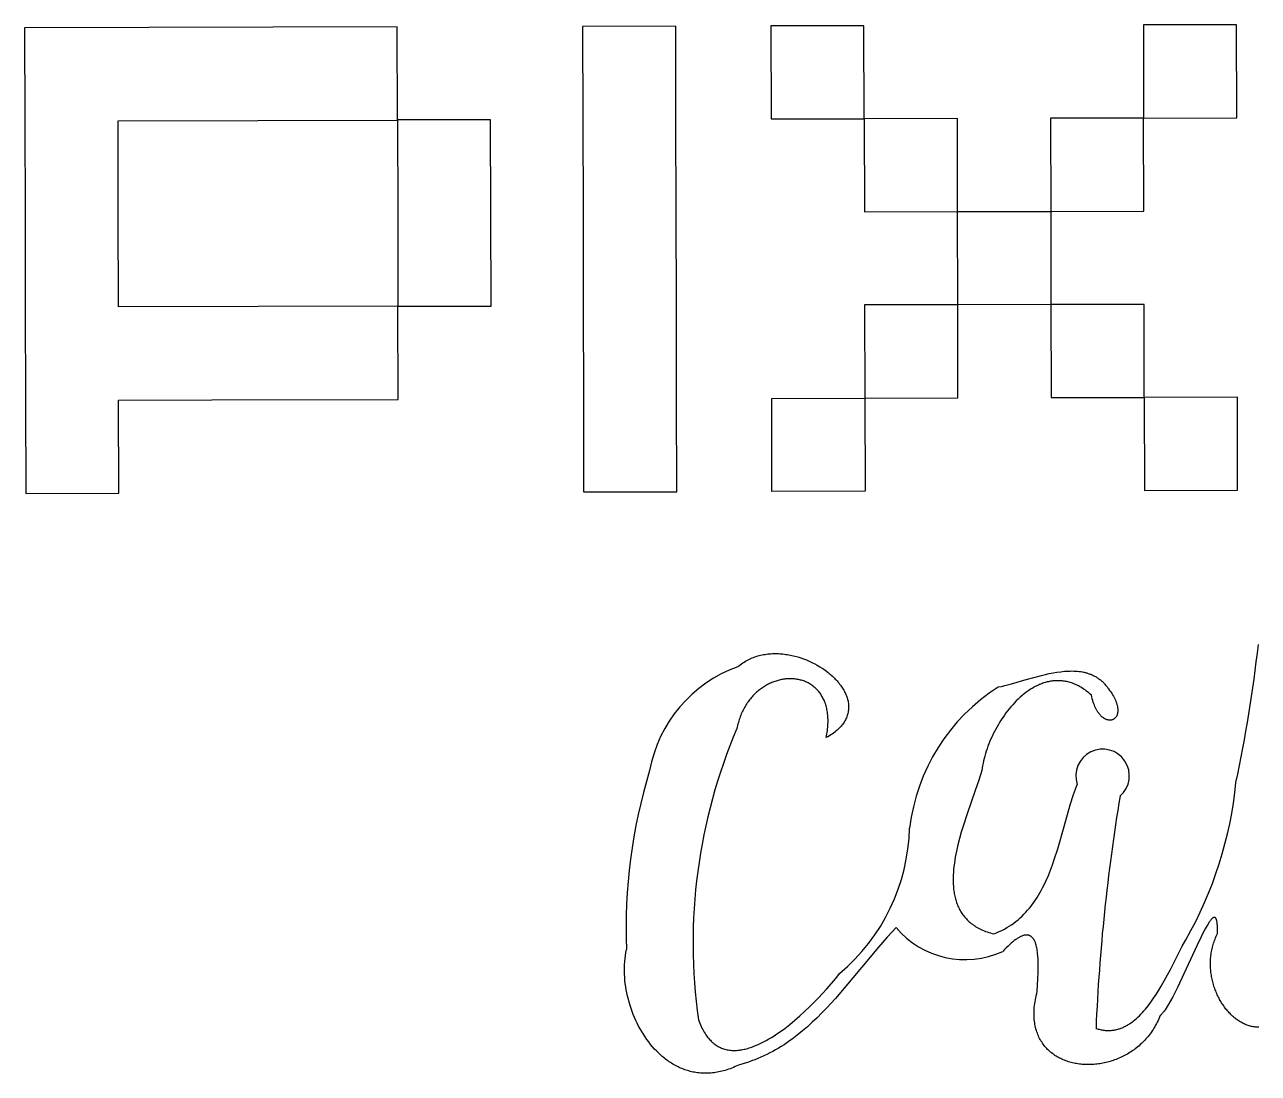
# Model space of a CAD drawing. Extents: x 5 to 103, y 266 to 1046.
# Drawn here: x 19.16 to 41.22, y 271.97 to 290.75 of the extents above; entities that cross this region are included whole.
import ezdxf

# ---------------------------------------------------------------- set-up
doc = ezdxf.new("R2010")
doc.units = 0
doc.header["$MEASUREMENT"] = 0
doc.layers.add('DEFAULT', color=7, linetype='CONTINUOUS')

msp = doc.modelspace()

# ---------------------------------------------------------------- linework, layer by layer
at = {"layer": 'DEFAULT', "color": 7}
for p, q in [((25.82, 290.705), (19.156, 290.689)), ((19.156, 290.689), (19.16, 289.021)), ((25.824, 289.038), (25.82, 290.705)), ((30.802, 290.719), (29.136, 290.715)), ((29.136, 290.715), (29.14, 289.047)), ((30.806, 289.052), (30.802, 290.719)), ((34.168, 290.727), (32.502, 290.723)), ((32.502, 290.723), (32.507, 289.057)), ((34.173, 289.061), (34.168, 290.727)), ((40.833, 290.745), (39.166, 290.741)), ((39.166, 290.741), (39.171, 289.074)), ((40.837, 289.078), (40.833, 290.745)), ((39.171, 289.074), (37.505, 289.07)), ((39.171, 289.074), (40.837, 289.078)), ((39.175, 287.406), (39.171, 289.074)), ((19.16, 289.021), (19.164, 287.355)), ((20.826, 289.026), (25.824, 289.038)), ((20.83, 287.359), (20.826, 289.026)), ((27.491, 289.043), (25.824, 289.039)), ((25.824, 289.039), (25.829, 287.372)), ((27.499, 285.708), (27.491, 289.043)), ((29.14, 289.047), (29.144, 287.382)), ((30.81, 287.385), (30.806, 289.052)), ((32.507, 289.057), (34.173, 289.061)), ((35.839, 289.065), (34.173, 289.061)), ((34.173, 289.061), (34.177, 287.394)), ((35.843, 287.398), (35.839, 289.065)), ((37.505, 289.07), (37.509, 287.402)), ((19.164, 287.355), (19.167, 285.688)), ((20.835, 285.692), (20.83, 287.359)), ((25.829, 287.372), (25.833, 285.706)), ((29.144, 287.382), (29.147, 285.714)), ((30.814, 285.718), (30.81, 287.385)), ((34.177, 287.394), (35.843, 287.398)), ((35.843, 287.398), (37.509, 287.402)), ((35.847, 285.732), (35.843, 287.398)), ((37.509, 287.402), (39.175, 287.406)), ((37.509, 287.402), (37.513, 285.736)), ((19.167, 285.688), (19.171, 284.02)), ((25.833, 285.704), (20.835, 285.692)), ((25.833, 285.706), (27.499, 285.708)), ((25.837, 284.037), (25.833, 285.704)), ((29.147, 285.714), (29.151, 284.046)), ((30.817, 284.051), (30.814, 285.718)), ((35.845, 285.732), (34.18, 285.728)), ((34.18, 285.728), (34.183, 284.06)), ((35.85, 284.064), (35.845, 285.732)), ((37.513, 285.736), (35.847, 285.732)), ((39.179, 285.739), (37.512, 285.735)), ((37.512, 285.735), (37.516, 284.069)), ((39.182, 284.073), (39.179, 285.739)), ((19.171, 284.02), (19.175, 282.355)), ((20.837, 284.025), (22.505, 284.029)), ((20.841, 282.358), (20.837, 284.025)), ((22.505, 284.029), (25.837, 284.037)), ((29.151, 284.046), (29.155, 282.381)), ((30.821, 282.383), (30.817, 284.051)), ((32.518, 284.056), (34.183, 284.06)), ((32.522, 282.39), (32.518, 284.056)), ((34.183, 284.06), (35.85, 284.064)), ((34.183, 284.06), (34.188, 282.393)), ((37.516, 284.069), (39.183, 284.073)), ((40.849, 284.077), (39.182, 284.073)), ((39.183, 284.073), (39.186, 282.405)), ((40.853, 282.41), (40.849, 284.077)), ((19.175, 282.355), (20.841, 282.358)), ((29.155, 282.381), (30.821, 282.383)), ((34.188, 282.393), (32.522, 282.39)), ((39.186, 282.405), (40.853, 282.41))]:
    msp.add_line(p, q, dxfattribs=at)
for points in [[(31.911, 279.253), (31.933, 279.271), (31.955, 279.288), (31.978, 279.304), (32, 279.32), (32.024, 279.335), (32.047, 279.349), (32.071, 279.363), (32.095, 279.376), (32.119, 279.388), (32.143, 279.399), (32.168, 279.409), (32.193, 279.419), (32.218, 279.428), (32.243, 279.437), (32.269, 279.445), (32.294, 279.452), (32.32, 279.458), (32.346, 279.464), (32.372, 279.469), (32.399, 279.474), (32.425, 279.478), (32.452, 279.481), (32.478, 279.483), (32.505, 279.485), (32.532, 279.487), (32.558, 279.488), (32.585, 279.488), (32.612, 279.488), (32.639, 279.487), (32.666, 279.485), (32.693, 279.483), (32.72, 279.481), (32.747, 279.478), (32.774, 279.474), (32.801, 279.47), (32.827, 279.466), (32.854, 279.46), (32.881, 279.455), (32.907, 279.449), (32.934, 279.442), (32.986, 279.428), (33.038, 279.411), (33.09, 279.393), (33.14, 279.374), (33.19, 279.353), (33.239, 279.33), (33.287, 279.305), (33.333, 279.28), (33.379, 279.253), (33.423, 279.225), (33.466, 279.195), (33.507, 279.165), (33.528, 279.149), (33.547, 279.133), (33.567, 279.117), (33.585, 279.1), (33.604, 279.084), (33.622, 279.067), (33.639, 279.049), (33.656, 279.032), (33.673, 279.015), (33.689, 278.997), (33.704, 278.979), (33.719, 278.961), (33.734, 278.943), (33.748, 278.924), (33.761, 278.906), (33.774, 278.887), (33.786, 278.868), (33.798, 278.849), (33.809, 278.83), (33.82, 278.811), (33.829, 278.791), (33.838, 278.772), (33.847, 278.753), (33.855, 278.733), (33.862, 278.713), (33.869, 278.694), (33.874, 278.674), (33.879, 278.654), (33.884, 278.634), (33.888, 278.615), (33.89, 278.595), (33.893, 278.575), (33.894, 278.555), (33.895, 278.535), (33.894, 278.515), (33.894, 278.495), (33.892, 278.476), (33.889, 278.456), (33.886, 278.436), (33.881, 278.417), (33.876, 278.397), (33.87, 278.377), (33.863, 278.358), (33.856, 278.339), (33.847, 278.319), (33.837, 278.3), (33.827, 278.281), (33.815, 278.262), (33.803, 278.244), (33.789, 278.225), (33.775, 278.206), (33.76, 278.188), (33.743, 278.17), (33.726, 278.152), (33.708, 278.134), (33.688, 278.116), (33.668, 278.099), (33.646, 278.082), (33.624, 278.065), (33.6, 278.048), (33.575, 278.031), (33.55, 278.015), (33.523, 277.999), (33.494, 277.983)], [(36.572, 278.89), (36.628, 278.901), (36.687, 278.915), (36.809, 278.947), (37.07, 279.021), (37.206, 279.06), (37.343, 279.096), (37.413, 279.113), (37.482, 279.128), (37.551, 279.142), (37.62, 279.153), (37.688, 279.163), (37.722, 279.167), (37.755, 279.17), (37.789, 279.173), (37.822, 279.174), (37.855, 279.175), (37.888, 279.176), (37.92, 279.175), (37.953, 279.174), (37.985, 279.171), (38.016, 279.168), (38.047, 279.164), (38.078, 279.159), (38.093, 279.156), (38.108, 279.153), (38.123, 279.149), (38.138, 279.145), (38.153, 279.141), (38.168, 279.137), (38.182, 279.132), (38.197, 279.127), (38.211, 279.122), (38.225, 279.117), (38.239, 279.111), (38.253, 279.105), (38.267, 279.098), (38.281, 279.092), (38.294, 279.085), (38.308, 279.077), (38.321, 279.07), (38.334, 279.061), (38.347, 279.053), (38.36, 279.044), (38.372, 279.035), (38.385, 279.026), (38.397, 279.016), (38.409, 279.006), (38.422, 278.996), (38.433, 278.985), (38.445, 278.974), (38.457, 278.962), (38.468, 278.95), (38.479, 278.938), (38.49, 278.925), (38.501, 278.912), (38.512, 278.899), (38.522, 278.885), (38.532, 278.87), (38.542, 278.856)], [(33.494, 277.983), (33.501, 278.015), (33.506, 278.047), (33.511, 278.078), (33.515, 278.109), (33.519, 278.139), (33.521, 278.168), (33.524, 278.198), (33.525, 278.226), (33.526, 278.254), (33.526, 278.282), (33.526, 278.309), (33.525, 278.335), (33.524, 278.361), (33.521, 278.387), (33.519, 278.412), (33.516, 278.437), (33.512, 278.461), (33.507, 278.484), (33.503, 278.507), (33.497, 278.53), (33.491, 278.552), (33.485, 278.573), (33.478, 278.595), (33.47, 278.615), (33.463, 278.635), (33.454, 278.655), (33.445, 278.674), (33.436, 278.692), (33.427, 278.71), (33.416, 278.728), (33.406, 278.745), (33.395, 278.762), (33.384, 278.778), (33.372, 278.793), (33.36, 278.809), (33.347, 278.823), (33.334, 278.837), (33.321, 278.851), (33.308, 278.864), (33.294, 278.877), (33.28, 278.889), (33.265, 278.901), (33.25, 278.912), (33.235, 278.923), (33.22, 278.933), (33.204, 278.943), (33.188, 278.952), (33.172, 278.961), (33.156, 278.969), (33.139, 278.977), (33.122, 278.984), (33.105, 278.991), (33.088, 278.998), (33.07, 279.003), (33.052, 279.009), (33.034, 279.014), (33.016, 279.018), (32.998, 279.022), (32.98, 279.026), (32.961, 279.029), (32.943, 279.031), (32.924, 279.033), (32.905, 279.035), (32.886, 279.036), (32.867, 279.037), (32.848, 279.037), (32.829, 279.037), (32.809, 279.036), (32.79, 279.035), (32.771, 279.033), (32.751, 279.031), (32.732, 279.028), (32.712, 279.025), (32.693, 279.021), (32.673, 279.017), (32.654, 279.013), (32.634, 279.008), (32.615, 279.002), (32.596, 278.996), (32.576, 278.99), (32.557, 278.983), (32.538, 278.976), (32.519, 278.968), (32.5, 278.96), (32.481, 278.951), (32.462, 278.942), (32.443, 278.932), (32.425, 278.922), (32.406, 278.912), (32.388, 278.901), (32.37, 278.889), (32.352, 278.877), (32.334, 278.865), (32.316, 278.852), (32.299, 278.838), (32.282, 278.825), (32.265, 278.81), (32.248, 278.796), (32.231, 278.781), (32.215, 278.765), (32.199, 278.749), (32.183, 278.732), (32.168, 278.716), (32.153, 278.698), (32.138, 278.68), (32.123, 278.662), (32.109, 278.643), (32.095, 278.624), (32.081, 278.604), (32.068, 278.584), (32.055, 278.564), (32.042, 278.543), (32.03, 278.521), (32.018, 278.499), (32.006, 278.477), (31.995, 278.454), (31.984, 278.431), (31.974, 278.407), (31.964, 278.383), (31.955, 278.358), (31.946, 278.333), (31.937, 278.308), (31.929, 278.282), (31.922, 278.256), (31.914, 278.229), (31.908, 278.202), (31.902, 278.174), (31.896, 278.146)], [(38.237, 278.745), (38.216, 278.764), (38.194, 278.782), (38.173, 278.799), (38.152, 278.815), (38.131, 278.83), (38.11, 278.845), (38.089, 278.859), (38.068, 278.873), (38.047, 278.886), (38.026, 278.898), (38.005, 278.909), (37.984, 278.92), (37.963, 278.929), (37.942, 278.939), (37.921, 278.947), (37.9, 278.955), (37.879, 278.963), (37.858, 278.969), (37.837, 278.975), (37.816, 278.981), (37.795, 278.986), (37.774, 278.99), (37.753, 278.993), (37.732, 278.996), (37.712, 278.999), (37.691, 279), (37.67, 279.002), (37.65, 279.002), (37.629, 279.002), (37.608, 279.002), (37.588, 279.001), (37.568, 278.999), (37.547, 278.997), (37.527, 278.995), (37.507, 278.991), (37.487, 278.988), (37.467, 278.984), (37.447, 278.979), (37.427, 278.974), (37.407, 278.968), (37.387, 278.962), (37.367, 278.955), (37.348, 278.948), (37.328, 278.941), (37.309, 278.933), (37.29, 278.924), (37.27, 278.915), (37.251, 278.906), (37.232, 278.896), (37.213, 278.886), (37.195, 278.876), (37.176, 278.865), (37.157, 278.854), (37.139, 278.842), (37.102, 278.817), (37.066, 278.791), (37.031, 278.764), (36.996, 278.735), (36.961, 278.705), (36.927, 278.673), (36.894, 278.641), (36.862, 278.607), (36.83, 278.573), (36.798, 278.537), (36.768, 278.5), (36.738, 278.463), (36.708, 278.424), (36.68, 278.385), (36.652, 278.345), (36.625, 278.304), (36.599, 278.263), (36.574, 278.221), (36.549, 278.179), (36.526, 278.136), (36.503, 278.093), (36.481, 278.05), (36.46, 278.006), (36.441, 277.962), (36.422, 277.918), (36.404, 277.874), (36.387, 277.829), (36.371, 277.785), (36.356, 277.741), (36.342, 277.697), (36.33, 277.653), (36.318, 277.609), (36.308, 277.566), (36.299, 277.523), (36.291, 277.48), (36.284, 277.438), (36.278, 277.396)], [(38.542, 278.856), (38.563, 278.829), (38.582, 278.802), (38.6, 278.776), (38.616, 278.75), (38.631, 278.725), (38.644, 278.701), (38.65, 278.689), (38.656, 278.677), (38.662, 278.665), (38.667, 278.653), (38.672, 278.642), (38.676, 278.63), (38.68, 278.619), (38.684, 278.608), (38.688, 278.597), (38.691, 278.587), (38.694, 278.576), (38.697, 278.566), (38.699, 278.556), (38.702, 278.545), (38.704, 278.536), (38.705, 278.526), (38.706, 278.516), (38.708, 278.507), (38.708, 278.498), (38.709, 278.489), (38.709, 278.48), (38.709, 278.471), (38.709, 278.463), (38.709, 278.454), (38.708, 278.446), (38.707, 278.438), (38.706, 278.431), (38.705, 278.423), (38.703, 278.416), (38.701, 278.409), (38.699, 278.402), (38.697, 278.395), (38.695, 278.388), (38.692, 278.382), (38.69, 278.376), (38.687, 278.37), (38.683, 278.364), (38.68, 278.359), (38.677, 278.354), (38.673, 278.348), (38.669, 278.344), (38.665, 278.339), (38.661, 278.335), (38.657, 278.33), (38.652, 278.326), (38.648, 278.323), (38.643, 278.319), (38.638, 278.316), (38.633, 278.313), (38.628, 278.31), (38.623, 278.308), (38.618, 278.305), (38.612, 278.303), (38.607, 278.301), (38.601, 278.3), (38.595, 278.298), (38.59, 278.297), (38.584, 278.297), (38.578, 278.296), (38.572, 278.296), (38.565, 278.296), (38.559, 278.296), (38.553, 278.296), (38.546, 278.297), (38.54, 278.298), (38.534, 278.299), (38.527, 278.301), (38.52, 278.302), (38.514, 278.304), (38.507, 278.307), (38.5, 278.309), (38.494, 278.312), (38.487, 278.315), (38.48, 278.319), (38.473, 278.323), (38.467, 278.327), (38.46, 278.331), (38.453, 278.336), (38.446, 278.341), (38.44, 278.346), (38.433, 278.351), (38.426, 278.357), (38.419, 278.363), (38.413, 278.369), (38.406, 278.376), (38.399, 278.383), (38.393, 278.39), (38.386, 278.398), (38.379, 278.406), (38.373, 278.414), (38.367, 278.423), (38.36, 278.432), (38.354, 278.441), (38.348, 278.45), (38.341, 278.46), (38.335, 278.47), (38.329, 278.481), (38.323, 278.492), (38.318, 278.503), (38.312, 278.514), (38.306, 278.526), (38.301, 278.538), (38.29, 278.564), (38.28, 278.59), (38.27, 278.619), (38.261, 278.648), (38.252, 278.679), (38.244, 278.711), (38.237, 278.745)], [(36.278, 277.396), (36.222, 277.223), (36.156, 277.034), (36.012, 276.618), (35.942, 276.399), (35.908, 276.288), (35.878, 276.176), (35.849, 276.064), (35.824, 275.953), (35.803, 275.842), (35.794, 275.787), (35.786, 275.733), (35.779, 275.679), (35.773, 275.625), (35.769, 275.572), (35.766, 275.519), (35.764, 275.467), (35.764, 275.415), (35.765, 275.365), (35.768, 275.315), (35.771, 275.29), (35.773, 275.265), (35.776, 275.241), (35.78, 275.217), (35.784, 275.193), (35.788, 275.169), (35.793, 275.146), (35.798, 275.123), (35.804, 275.1), (35.81, 275.077), (35.817, 275.055), (35.824, 275.033), (35.832, 275.011), (35.841, 274.99), (35.849, 274.968), (35.859, 274.947), (35.869, 274.927), (35.879, 274.906), (35.89, 274.886), (35.902, 274.866), (35.914, 274.847), (35.927, 274.828), (35.94, 274.809), (35.954, 274.791), (35.969, 274.773), (35.984, 274.755), (36, 274.738), (36.017, 274.721), (36.034, 274.704), (36.052, 274.688), (36.07, 274.672), (36.089, 274.657), (36.109, 274.642), (36.129, 274.627), (36.15, 274.613), (36.172, 274.599), (36.195, 274.586), (36.218, 274.573), (36.242, 274.561), (36.267, 274.549), (36.292, 274.537), (36.318, 274.526), (36.345, 274.515), (36.373, 274.505), (36.402, 274.495), (36.431, 274.486), (36.461, 274.477), (36.492, 274.469)], [(36.492, 274.469), (36.541, 274.489), (36.59, 274.51), (36.636, 274.533), (36.682, 274.557), (36.726, 274.582), (36.768, 274.608), (36.809, 274.635), (36.85, 274.664), (36.888, 274.693), (36.926, 274.724), (36.962, 274.756), (36.997, 274.788), (37.031, 274.822), (37.064, 274.857), (37.096, 274.892), (37.127, 274.929), (37.157, 274.966), (37.186, 275.004), (37.214, 275.043), (37.241, 275.083), (37.267, 275.124), (37.292, 275.165), (37.317, 275.207), (37.34, 275.249), (37.363, 275.293), (37.385, 275.336), (37.428, 275.426), (37.467, 275.517), (37.505, 275.61), (37.54, 275.705), (37.573, 275.801), (37.636, 275.995), (37.749, 276.39), (37.86, 276.779), (37.919, 276.967), (37.951, 277.058), (37.984, 277.147)], [(40.492, 274.475), (40.493, 274.523), (40.493, 274.566), (40.492, 274.605), (40.491, 274.622), (40.489, 274.639), (40.488, 274.654), (40.486, 274.669), (40.484, 274.682), (40.482, 274.694), (40.479, 274.705), (40.477, 274.716), (40.474, 274.725), (40.471, 274.733), (40.468, 274.74), (40.464, 274.746), (40.46, 274.752), (40.456, 274.756), (40.452, 274.759), (40.448, 274.762), (40.443, 274.764), (40.438, 274.764), (40.433, 274.764), (40.428, 274.763), (40.423, 274.762), (40.417, 274.759), (40.412, 274.756), (40.406, 274.752), (40.4, 274.747), (40.394, 274.741), (40.387, 274.735), (40.381, 274.728), (40.374, 274.72), (40.367, 274.711), (40.36, 274.702), (40.353, 274.692), (40.345, 274.682), (40.338, 274.671), (40.323, 274.647), (40.307, 274.621), (40.29, 274.592), (40.273, 274.561), (40.238, 274.494), (40.201, 274.42), (40.122, 274.256), (39.779, 273.513), (39.694, 273.345), (39.652, 273.27), (39.612, 273.2), (39.593, 273.168), (39.573, 273.138), (39.554, 273.111), (39.536, 273.085), (39.526, 273.073), (39.517, 273.062), (39.508, 273.052), (39.5, 273.042), (39.491, 273.032), (39.482, 273.024), (39.474, 273.016), (39.466, 273.008)], [(34.743, 274.584), (34.584, 274.411), (34.429, 274.233), (34.123, 273.866), (33.815, 273.497), (33.657, 273.316), (33.496, 273.14), (33.413, 273.054), (33.329, 272.97), (33.244, 272.888), (33.156, 272.809), (33.067, 272.732), (32.976, 272.659), (32.883, 272.588), (32.836, 272.553), (32.787, 272.52), (32.739, 272.487), (32.69, 272.456), (32.64, 272.425), (32.589, 272.395), (32.538, 272.366), (32.486, 272.339), (32.433, 272.312), (32.38, 272.286), (32.325, 272.262), (32.27, 272.238), (32.215, 272.216), (32.158, 272.195), (32.101, 272.175), (32.043, 272.156), (31.984, 272.139), (31.924, 272.123)], [(37.268, 273.437), (37.28, 273.666), (37.285, 273.785), (37.286, 273.902), (37.285, 273.959), (37.283, 274.015), (37.28, 274.069), (37.275, 274.122), (37.272, 274.147), (37.269, 274.171), (37.265, 274.195), (37.261, 274.218), (37.256, 274.24), (37.251, 274.261), (37.248, 274.272), (37.245, 274.282), (37.242, 274.292), (37.239, 274.301), (37.236, 274.311), (37.232, 274.32), (37.229, 274.329), (37.225, 274.337), (37.221, 274.346), (37.217, 274.354), (37.213, 274.362), (37.208, 274.369), (37.204, 274.376), (37.199, 274.383), (37.194, 274.39), (37.189, 274.396), (37.184, 274.402), (37.179, 274.408), (37.173, 274.413), (37.168, 274.418), (37.162, 274.423), (37.156, 274.427), (37.15, 274.431), (37.143, 274.435), (37.137, 274.438), (37.13, 274.441), (37.123, 274.443), (37.116, 274.445), (37.109, 274.447), (37.101, 274.449), (37.094, 274.45), (37.086, 274.45), (37.078, 274.45), (37.069, 274.45), (37.061, 274.449), (37.052, 274.448), (37.043, 274.447), (37.034, 274.445), (37.025, 274.442), (37.015, 274.439), (37.005, 274.436), (36.995, 274.432), (36.985, 274.428), (36.975, 274.423), (36.964, 274.418), (36.953, 274.413), (36.942, 274.406), (36.931, 274.4), (36.919, 274.393), (36.907, 274.385), (36.895, 274.377), (36.883, 274.368), (36.857, 274.349), (36.831, 274.328), (36.804, 274.305), (36.775, 274.28), (36.746, 274.252), (36.715, 274.222), (36.683, 274.19), (36.65, 274.155)], [(38.319, 272.778), (38.338, 272.772), (38.357, 272.767), (38.376, 272.762), (38.394, 272.757), (38.413, 272.753), (38.431, 272.75), (38.449, 272.747), (38.467, 272.745), (38.485, 272.743), (38.503, 272.741), (38.521, 272.741), (38.538, 272.74), (38.556, 272.74), (38.573, 272.741), (38.59, 272.742), (38.607, 272.744), (38.624, 272.746), (38.641, 272.748), (38.658, 272.751), (38.675, 272.755), (38.691, 272.759), (38.708, 272.763), (38.724, 272.768), (38.74, 272.773), (38.756, 272.778), (38.772, 272.784), (38.788, 272.791), (38.804, 272.797), (38.819, 272.805), (38.835, 272.812), (38.85, 272.82), (38.866, 272.828), (38.881, 272.837), (38.896, 272.846), (38.911, 272.855), (38.926, 272.865), (38.941, 272.875), (38.955, 272.885), (38.97, 272.896), (38.984, 272.907), (39.013, 272.93), (39.041, 272.954), (39.069, 272.979), (39.096, 273.005), (39.123, 273.033), (39.15, 273.061), (39.176, 273.09), (39.202, 273.121), (39.228, 273.152), (39.253, 273.183), (39.302, 273.249), (39.35, 273.317), (39.396, 273.388), (39.441, 273.46), (39.485, 273.533), (39.569, 273.682), (39.649, 273.832), (39.795, 274.118), (39.863, 274.248), (39.927, 274.366)], [(41.229, 272.799), (41.209, 272.799), (41.19, 272.8), (41.171, 272.801), (41.152, 272.804), (41.133, 272.806), (41.114, 272.81), (41.095, 272.814), (41.077, 272.819), (41.058, 272.824), (41.04, 272.83), (41.021, 272.836), (41.003, 272.843), (40.985, 272.851), (40.967, 272.859), (40.949, 272.868), (40.931, 272.877), (40.914, 272.887), (40.896, 272.897), (40.879, 272.908), (40.862, 272.919), (40.845, 272.931), (40.828, 272.943), (40.812, 272.956), (40.795, 272.969), (40.779, 272.983), (40.763, 272.997), (40.748, 273.012), (40.732, 273.027), (40.717, 273.042), (40.702, 273.058), (40.687, 273.074), (40.672, 273.091), (40.658, 273.108), (40.644, 273.125), (40.63, 273.143), (40.617, 273.161), (40.604, 273.18), (40.591, 273.199), (40.578, 273.218), (40.566, 273.237), (40.554, 273.257), (40.542, 273.277), (40.531, 273.298), (40.52, 273.318), (40.509, 273.339), (40.498, 273.361), (40.488, 273.382), (40.479, 273.404), (40.469, 273.426), (40.46, 273.448), (40.452, 273.47), (40.443, 273.493), (40.435, 273.516), (40.428, 273.539), (40.421, 273.562), (40.414, 273.586), (40.408, 273.609), (40.402, 273.633), (40.397, 273.657), (40.391, 273.681), (40.387, 273.705), (40.383, 273.73), (40.379, 273.754), (40.376, 273.779), (40.373, 273.803), (40.371, 273.828), (40.369, 273.853), (40.367, 273.878), (40.366, 273.903), (40.366, 273.928), (40.366, 273.953), (40.366, 273.978), (40.367, 274.003), (40.369, 274.028), (40.371, 274.054), (40.374, 274.079), (40.377, 274.104), (40.381, 274.129), (40.385, 274.154), (40.39, 274.179), (40.395, 274.205), (40.401, 274.23), (40.407, 274.254), (40.414, 274.279), (40.422, 274.304), (40.43, 274.329), (40.439, 274.354), (40.448, 274.378), (40.458, 274.402), (40.469, 274.427), (40.48, 274.451), (40.492, 274.475)], [(31.924, 272.123), (31.894, 272.108), (31.864, 272.094), (31.834, 272.081), (31.804, 272.069), (31.775, 272.057), (31.745, 272.046), (31.716, 272.036), (31.687, 272.027), (31.658, 272.019), (31.629, 272.011), (31.6, 272.004), (31.572, 271.998), (31.543, 271.993), (31.515, 271.988), (31.487, 271.984), (31.459, 271.98), (31.431, 271.978), (31.404, 271.976), (31.376, 271.974), (31.349, 271.974), (31.322, 271.974), (31.295, 271.974), (31.268, 271.976), (31.242, 271.978), (31.215, 271.98), (31.189, 271.984), (31.163, 271.987), (31.137, 271.992), (31.112, 271.997), (31.086, 272.003), (31.061, 272.009), (31.036, 272.016), (31.011, 272.023), (30.986, 272.031), (30.962, 272.039), (30.938, 272.048), (30.914, 272.058), (30.89, 272.068), (30.866, 272.079), (30.843, 272.09), (30.819, 272.102), (30.796, 272.114), (30.774, 272.126), (30.751, 272.139), (30.729, 272.153), (30.707, 272.167), (30.685, 272.182), (30.664, 272.197), (30.642, 272.212), (30.621, 272.228), (30.6, 272.244), (30.58, 272.261), (30.559, 272.278), (30.539, 272.296), (30.5, 272.332), (30.461, 272.37), (30.424, 272.409), (30.388, 272.45), (30.352, 272.492), (30.318, 272.536), (30.285, 272.58), (30.253, 272.626), (30.223, 272.673), (30.193, 272.721), (30.165, 272.77), (30.138, 272.82), (30.112, 272.871), (30.088, 272.922), (30.065, 272.975), (30.043, 273.028), (30.022, 273.081), (30.003, 273.135), (29.985, 273.19), (29.969, 273.245), (29.954, 273.3), (29.94, 273.356), (29.928, 273.412), (29.917, 273.468), (29.908, 273.525), (29.9, 273.581), (29.894, 273.638), (29.889, 273.694), (29.886, 273.75), (29.885, 273.806), (29.885, 273.862), (29.887, 273.917), (29.89, 273.973), (29.895, 274.027), (29.902, 274.081), (29.91, 274.135), (29.92, 274.188)], [(31.208, 272.931), (31.22, 272.9), (31.232, 272.87), (31.245, 272.84), (31.258, 272.812), (31.271, 272.784), (31.284, 272.758), (31.298, 272.733), (31.313, 272.708), (31.327, 272.685), (31.342, 272.663), (31.357, 272.641), (31.373, 272.621), (31.389, 272.601), (31.405, 272.582), (31.421, 272.565), (31.438, 272.548), (31.455, 272.532), (31.472, 272.517), (31.49, 272.503), (31.508, 272.489), (31.526, 272.477), (31.544, 272.465), (31.563, 272.454), (31.582, 272.444), (31.601, 272.435), (31.62, 272.427), (31.64, 272.419), (31.659, 272.412), (31.679, 272.406), (31.699, 272.401), (31.72, 272.396), (31.74, 272.393), (31.761, 272.389), (31.782, 272.387), (31.803, 272.385), (31.825, 272.384), (31.846, 272.384), (31.868, 272.384), (31.89, 272.385), (31.911, 272.387), (31.934, 272.389), (31.956, 272.392), (31.978, 272.395), (32.001, 272.399), (32.023, 272.404), (32.046, 272.409), (32.069, 272.415), (32.092, 272.421), (32.115, 272.428), (32.138, 272.435), (32.161, 272.443), (32.184, 272.452), (32.231, 272.47), (32.278, 272.49), (32.325, 272.512), (32.373, 272.536), (32.42, 272.562), (32.468, 272.589), (32.515, 272.617), (32.563, 272.647), (32.61, 272.679), (32.657, 272.711), (32.751, 272.779), (32.844, 272.851), (32.935, 272.927), (33.024, 273.004), (33.112, 273.084), (33.196, 273.164), (33.278, 273.245), (33.356, 273.325), (33.43, 273.405), (33.501, 273.483), (33.627, 273.63), (33.683, 273.698), (33.733, 273.762)], [(39.466, 273.008), (39.454, 272.978), (39.441, 272.949), (39.429, 272.92), (39.415, 272.892), (39.401, 272.864), (39.386, 272.836), (39.371, 272.809), (39.356, 272.783), (39.339, 272.757), (39.323, 272.732), (39.306, 272.707), (39.288, 272.683), (39.27, 272.659), (39.251, 272.636), (39.232, 272.613), (39.213, 272.591), (39.193, 272.569), (39.173, 272.548), (39.153, 272.527), (39.132, 272.507), (39.11, 272.488), (39.089, 272.469), (39.067, 272.45), (39.044, 272.432), (39.022, 272.414), (38.999, 272.397), (38.976, 272.381), (38.952, 272.365), (38.928, 272.35), (38.904, 272.335), (38.88, 272.32), (38.855, 272.306), (38.831, 272.293), (38.806, 272.28), (38.781, 272.268), (38.755, 272.256), (38.73, 272.245), (38.704, 272.234), (38.679, 272.224), (38.653, 272.214), (38.627, 272.205), (38.601, 272.197), (38.574, 272.188), (38.548, 272.181), (38.522, 272.174), (38.495, 272.167), (38.469, 272.161), (38.442, 272.156), (38.416, 272.151), (38.389, 272.146), (38.362, 272.142), (38.336, 272.139), (38.309, 272.136), (38.283, 272.134), (38.256, 272.132), (38.23, 272.131), (38.204, 272.13), (38.177, 272.13), (38.151, 272.13), (38.125, 272.131), (38.099, 272.132), (38.074, 272.134), (38.048, 272.137), (38.022, 272.14), (37.997, 272.143), (37.972, 272.147), (37.947, 272.152), (37.922, 272.157), (37.898, 272.162), (37.874, 272.168), (37.849, 272.175), (37.826, 272.182), (37.802, 272.19), (37.779, 272.198), (37.756, 272.207), (37.733, 272.216), (37.711, 272.226), (37.689, 272.237), (37.667, 272.247), (37.646, 272.259), (37.625, 272.271), (37.604, 272.283), (37.584, 272.296), (37.564, 272.31), (37.545, 272.324), (37.526, 272.339), (37.507, 272.354), (37.489, 272.37), (37.471, 272.386), (37.454, 272.403), (37.437, 272.42), (37.421, 272.438), (37.406, 272.456), (37.39, 272.475), (37.376, 272.494), (37.362, 272.514), (37.348, 272.535), (37.335, 272.556), (37.323, 272.577), (37.311, 272.6), (37.299, 272.622), (37.289, 272.645), (37.279, 272.669), (37.27, 272.693), (37.261, 272.718), (37.253, 272.743), (37.245, 272.769), (37.239, 272.796), (37.233, 272.823), (37.227, 272.85), (37.223, 272.878), (37.219, 272.907), (37.216, 272.936), (37.214, 272.965), (37.212, 272.996), (37.211, 273.026), (37.211, 273.058), (37.212, 273.089), (37.214, 273.122), (37.216, 273.155), (37.22, 273.188), (37.224, 273.222), (37.229, 273.256), (37.235, 273.291), (37.242, 273.327), (37.25, 273.363), (37.258, 273.4), (37.268, 273.437)]]:
    msp.add_lwpolyline(points, dxfattribs=at)
for centre, radius, start, end in [((16.451, 282.389), 24.923, 347.9329, 353.6894), ((32.745, 276.947), 2.452, 109.8917, 169.5119), ((38.444, 275.951), 3.484, 122.5015, 173.2005), ((40.91, 274.305), 9.798, 156.9201, 188.0567), ((38.437, 277.3), 0.478, 310.9061, 198.6998), ((39.654, 274.559), 9.741, 163.0822, 182.1806), ((33.778, 277.873), 7.079, 330.3019, 354.37), ((72.164, 271.371), 33.874, 170.5397, 177.6189), ((31.474, 276.451), 3.512, 310.0425, 358.5872), ((35.978, 275.623), 1.614, 220.0656, 294.6054)]:
    msp.add_arc(centre, radius, start, end, dxfattribs=at)

doc.saveas('drawing.dxf')
